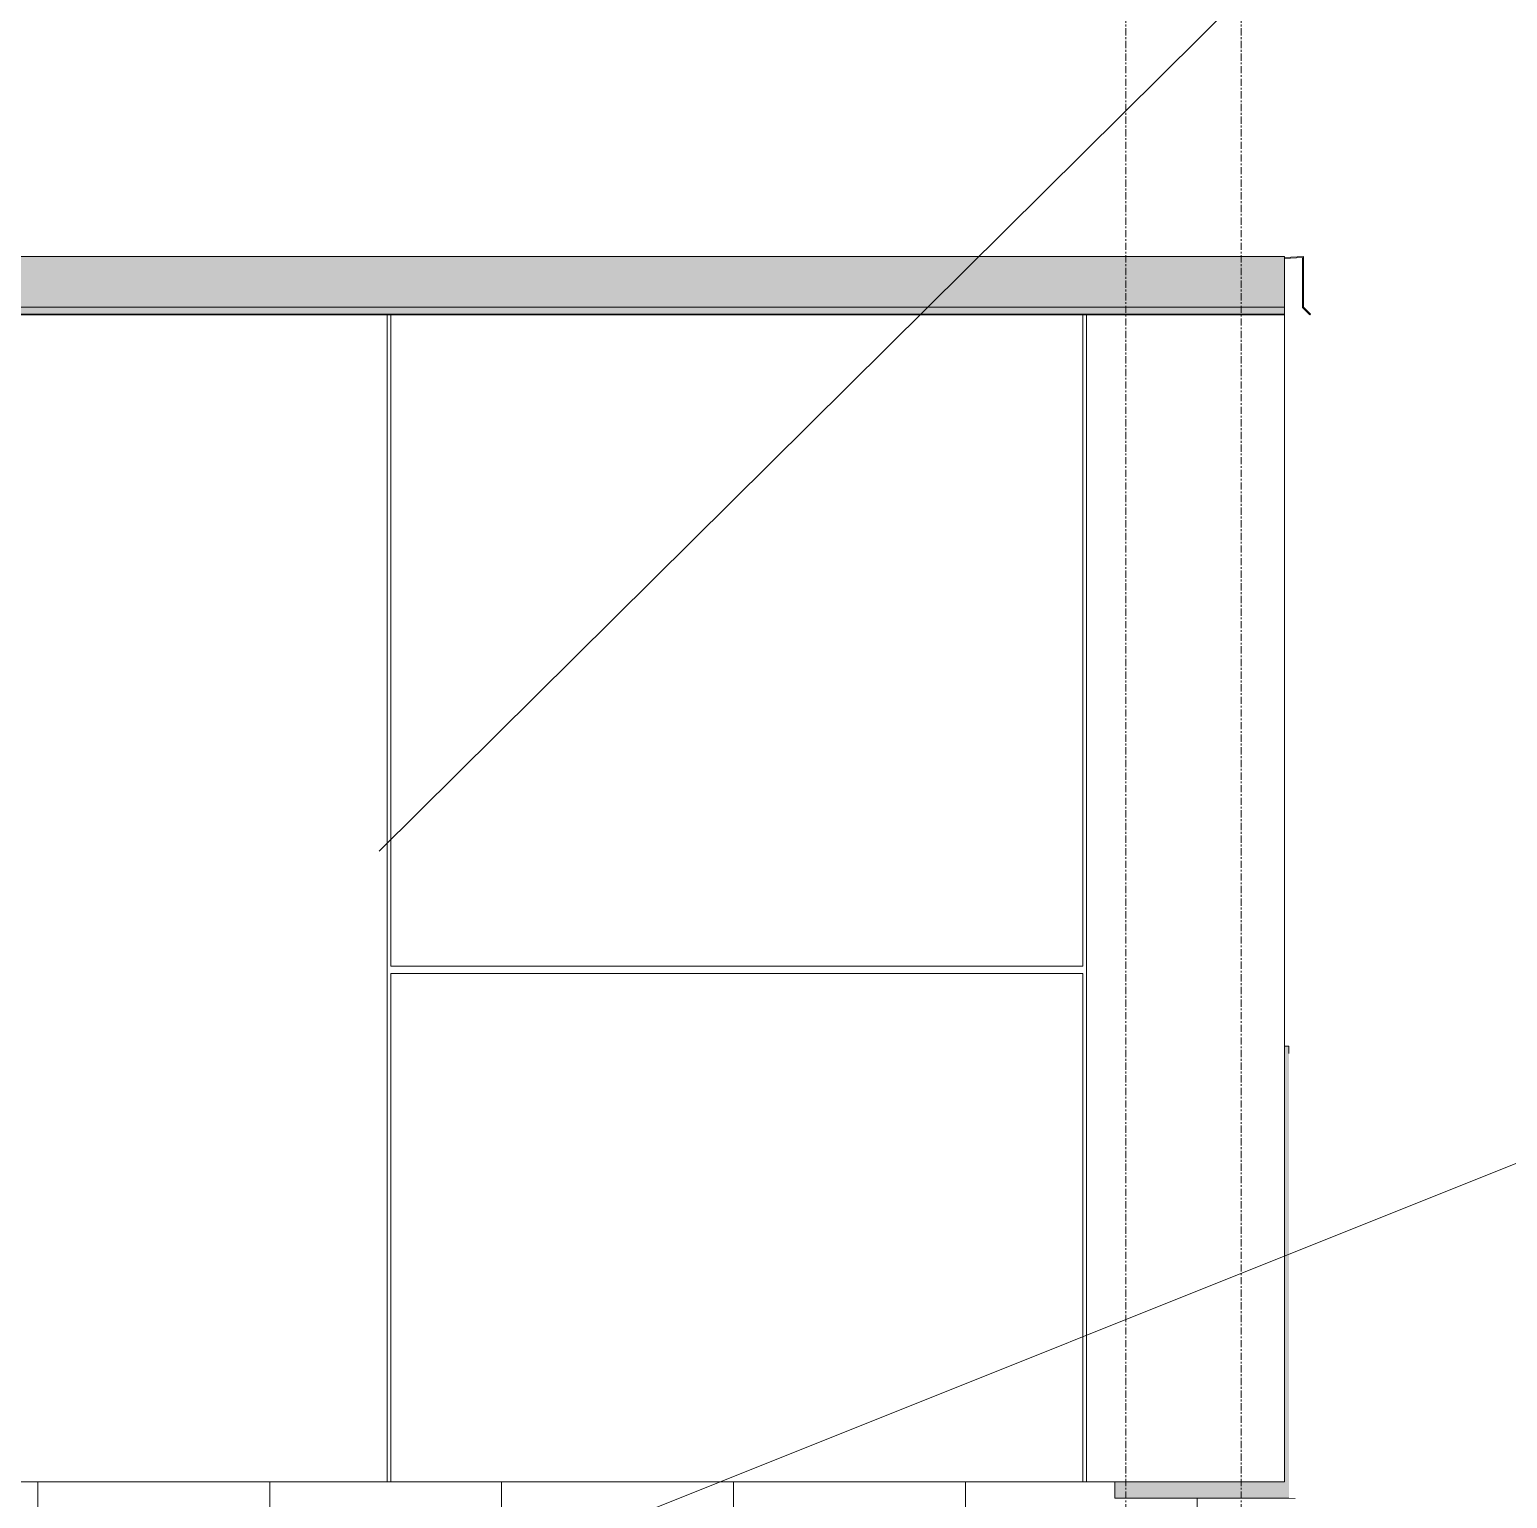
# Model space of a CAD drawing. Header units: inches. Extents: x 20273 to 40520, y -355 to 835.
# Drawn here: x 22711.3 to 22813.8, y 157.4 to 259.3 of the extents above; entities that cross this region are included whole.
import ezdxf

# ---------------------------------------------------------------- set-up
doc = ezdxf.new("R2010")
doc.units = ezdxf.units.IN
doc.header["$MEASUREMENT"] = 0
doc.linetypes.add('Grid Line 1_2_', pattern=[0.875, 0.5, -0.125, 0.125, -0.125])
for name, color, linetype, lineweight in [('A-ANNO-KEYN', 231, 'Continuous', 9), ('A-ROOF', 132, 'Continuous', 13), ('A-ROOF-PATT', 132, 'Continuous', 13), ('A-WALL', 113, 'Continuous', 13), ('A-WALL-PATT', 111, 'Continuous', 13), ('S-GRID', 1, 'Continuous', 9)]:
    doc.layers.add(name, color=color, linetype=linetype, lineweight=lineweight)

msp = doc.modelspace()

# ---------------------------------------------------------------- hatches: boundary and pattern name
at = {"layer": 'A-ROOF-PATT', "lineweight": 9}
h = msp.add_hatch(dxfattribs=at)
h.set_pattern_fill('FP_2', color=8, style=0, pattern_type=2)
h.set_pattern_definition([(90, (180.953, -760.156), (-16.082, 1e-15), [])])
h.paths.add_polyline_path([(22670.87, 153.97), (22808.3, 153.97), (22808.3, 157.35), (22786.55, 157.35), (22786.55, 158.5), (22617.8, 158.5), (22617.8, 157.5), (22613.05, 157.5), (22613.05, 158.5), (22545, 158.5), (22544.98, 157.66), (22543.92, 157.6), (22541.1, 157.66), (22541.1, 158.5), (22352, 158.5), (22351.98, 157.66), (22350.92, 157.6), (22348.1, 157.66), (22348.1, 158.5), (22342.74, 158.5), (22342.74, 187.44), (21121.8, 187.45), (21121.8, 187.6), (20889.05, 187.6), (20889.05, 157.87), (20878.55, 157.87), (20878.55, 154.73), (22519.05, 154.69), (22519.05, 153.97), (22666.03, 153.97)], flags=0)
at = {"layer": 'A-WALL', "lineweight": 5}
for points in [[(22724.13, 240), (22798.3, 240), (22798.3, 243.5), (22341.74, 243.5), (22341.74, 240), (22569.19, 240)], [(22724.13, 239.5), (22798.3, 239.5), (22798.3, 240), (22341.74, 240), (22341.24, 239.5), (22569.19, 239.5)], [(22798.62, 157.38), (22798.62, 188.72), (22798.3, 188.72), (22798.3, 158.5), (22786.55, 158.5), (22786.55, 157.38)]]:
    msp.add_hatch(color=256, dxfattribs=at).paths.add_polyline_path(points, flags=0)
at = {"layer": 'A-WALL', "lineweight": 9}
msp.add_hatch(color=256, dxfattribs=at).paths.add_polyline_path([(22800.07, 239.46), (22800.12, 239.5), (22799.62, 240), (22799.62, 243.5), (22799.55, 243.43), (22799.55, 239.97)], flags=0)
at = {"layer": 'A-WALL-PATT', "lineweight": 9}
h = msp.add_hatch(dxfattribs=at)
h.set_pattern_fill('FP_7', color=8, style=0, pattern_type=2)
h.set_pattern_definition([(0, (22350.18, -95.38), (-193, 193), [48, -145]), (90, (22350.18, -95.38), (-193, 1e-14), [96, -97]), (180, (22398.18, 0.62), (-193, 193), [48, -145]), (90, (22398.18, -95.38), (-193, 1e-14), [96, -97]), (180, (22398.18, 1.12), (-193, 193), [48, -145]), (90, (22398.18, 1.12), (-193, 1e-14), [96, -97]), (0, (22350.18, 97.12), (-193, 193), [48, -145]), (90, (22350.18, 1.12), (-193, 1e-14), [96, -97]), (0, (22398.43, -47.62), (-193, 193), [48, -145]), (90, (22398.43, -95.75), (-193, 1e-14), [48.125, -144.875]), (90, (22446.43, -95.75), (-193, 1e-14), [48.125, -144.875]), (0, (22398.43, 48.88), (-193, 193), [48, -145]), (90, (22398.43, -47.12), (-193, 1e-14), [96, -97]), (180, (22446.43, -47.12), (-193, 193), [48, -145]), (90, (22446.43, -47.12), (-193, 1e-14), [96, -97]), (90, (22398.43, 49.38), (-193, 1e-14), [48, -145]), (180, (22446.43, 49.38), (-193, 193), [48, -145]), (90, (22446.43, 49.38), (-193, 1e-14), [48, -145]), (0, (22446.68, -95.38), (-193, 193), [48, -145]), (90, (22446.68, -95.38), (-193, 1e-14), [96, -97]), (180, (22494.68, 0.62), (-193, 193), [48, -145]), (90, (22494.68, -95.38), (-193, 1e-14), [96, -97]), (180, (22494.68, 1.12), (-193, 193), [48, -145]), (90, (22494.68, 1.12), (-193, 1e-14), [96, -97]), (0, (22446.68, 97.12), (-193, 193), [48, -145]), (90, (22446.68, 1.12), (-193, 1e-14), [96, -97]), (0, (22494.93, -47.62), (-193, 193), [48, -145]), (90, (22494.93, -95.75), (-193, 1e-14), [48.125, -144.875]), (90, (22542.93, -95.75), (-193, 1e-14), [48.125, -144.875]), (0, (22494.93, 48.88), (-193, 193), [48, -145]), (90, (22494.93, -47.12), (-193, 1e-14), [96, -97]), (180, (22542.93, -47.12), (-193, 193), [48, -145]), (90, (22542.93, -47.12), (-193, 1e-14), [96, -97]), (90, (22494.93, 49.38), (-193, 1e-14), [48, -145]), (180, (22542.93, 49.38), (-193, 193), [48, -145]), (90, (22542.93, 49.38), (-193, 1e-14), [48, -145])])
h.paths.add_polyline_path([(22342.74, 158.5), (22798.3, 158.5), (22798.3, 239.46), (22342.74, 239.46), (22342.74, 164.45)], flags=0)

# ---------------------------------------------------------------- linework, layer by layer
at = {"layer": 'A-ANNO-KEYN', "color": 153}
for p, q in [((22735.51, 202.25), (22971.79, 436.56)), ((22471.92, 43.64), (22972.98, 244.02))]:
    msp.add_line(p, q, dxfattribs=at)
at = {"layer": 'A-ROOF'}
msp.add_line((22799.05, 157.35), (22798.62, 157.37), dxfattribs=at)
at = {"layer": 'A-WALL'}
for p, q in [((22798.3, 243.5), (22341.74, 243.5)), ((22798.3, 158.5), (22798.3, 243.5)), ((22799.62, 243.5), (22798.3, 243.43)), ((22798.3, 243.37), (22799.55, 243.43)), ((22799.55, 243.43), (22799.55, 239.97)), ((22799.62, 240), (22799.62, 243.5)), ((22341.74, 240), (22798.3, 240)), ((22799.55, 239.97), (22800.07, 239.46)), ((22800.12, 239.5), (22799.62, 240)), ((22798.3, 239.5), (22341.24, 239.5)), ((22798.3, 239.46), (22341.28, 239.46)), ((22800.07, 239.46), (22800.12, 239.5)), ((22798.3, 188.72), (22798.62, 188.72)), ((22798.62, 188.72), (22798.62, 188.22)), ((22342.74, 158.5), (22798.3, 158.5)), ((22786.55, 157.38), (22786.55, 158.5)), ((22798.62, 157.38), (22786.55, 157.38)), ((22798.62, 157.38), (22798.62, 157.38))]:
    msp.add_line(p, q, dxfattribs=at)
at = {"layer": 'S-GRID', "linetype": 'Grid Line 1_2_'}
for p, q in [((22787.3, -273.16), (22787.3, 738.66)), ((22787.3, -273.16), (22787.3, 738.66)), ((22795.3, -273.16), (22795.3, 738.66)), ((22795.3, -273.16), (22795.3, 738.66))]:
    msp.add_line(p, q, dxfattribs=at)

doc.saveas('drawing.dxf')
